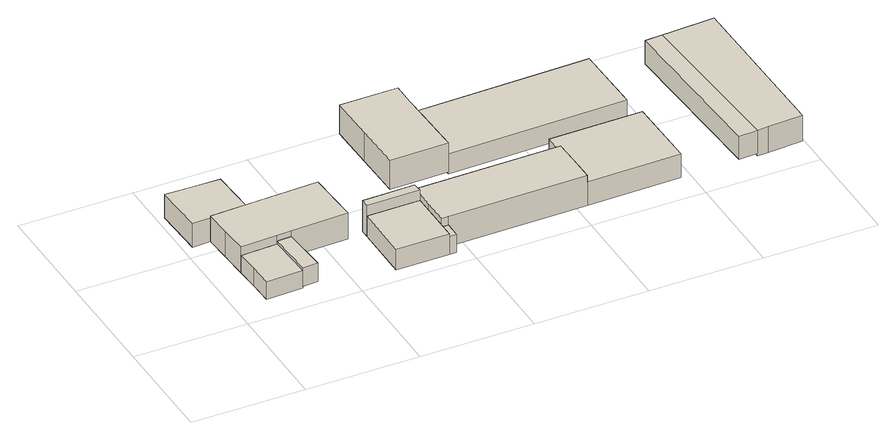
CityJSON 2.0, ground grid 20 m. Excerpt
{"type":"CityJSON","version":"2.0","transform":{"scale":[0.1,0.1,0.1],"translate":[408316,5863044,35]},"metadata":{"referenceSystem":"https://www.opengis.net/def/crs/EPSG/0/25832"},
"CityObjects":{
"building1":{"type":"Building","attributes":{"Gemeindeschluessel":"03454033","BezugspunktDach":"4000","AbsoluteHoehe":"37.105","MittlereTraufHoehe":"40.605","Firsthoehe":"40.605","function":"51009_1610","measuredHeight":3.5},"address":[{"country":"Germany","locality":"Lorup"}],"geometry":[{"type":"MultiSurface","lod":"1","boundaries":[[[0,1,2,3]],[[4,5,6,7]],[[4,7,3,2]],[[5,4,2,1]],[[6,5,1,0]],[[7,6,0,3]]]}]},
"building2":{"type":"Building","attributes":{"Gemeindeschluessel":"03454033","AbsoluteHoehe":"36.806","MittlereTraufHoehe":"40.608","Firsthoehe":"43.072","function":"31001_1000","roofType":"5000","measuredHeight":6.27},"address":[{"country":"Germany","locality":"Lorup","thoroughfareNumber":"11","thoroughfareName":"Am Walde"}],"children":["building2-1","building2-2"],"geometry":[{"type":"MultiSurface","lod":"1","boundaries":[[[8,9,10,11,12,13,14,15]],[[16,17,18,19,20,21,22,23]],[[16,23,15,14]],[[13,24,25,14]],[[18,17,13,12]],[[19,18,12,11]],[[10,26,27,28,11]],[[21,20,10,9]],[[22,21,9,8]],[[23,22,8,15]],[[24,17,16,25]],[[26,20,29,27]],[[27,29,19,28]]]}]},
"building2-1":{"type":"BuildingPart","attributes":{"AbsoluteHoehe":"36.806","MittlereTraufHoehe":"39.182","Firsthoehe":"41.656","roofType":"5000","measuredHeight":4.85},"parents":["building2"],"geometry":[{"type":"MultiSurface","lod":"1","boundaries":[[[25,24,30,31,32]],[[33,34,17,16,35]],[[33,35,32,31]],[[34,33,31,30]],[[17,34,30,24]],[[35,16,25,32]],[[16,17,24,25]]]}]},
"building2-2":{"type":"BuildingPart","attributes":{"AbsoluteHoehe":"36.806","MittlereTraufHoehe":"40.96","Firsthoehe":"43.175","roofType":"3100","measuredHeight":6.37},"parents":["building2"],"geometry":[{"type":"MultiSurface","lod":"1","boundaries":[[[28,27,26,36,37,38,39]],[[40,41,42,20,29,19,43]],[[40,43,39,38]],[[41,40,38,37]],[[42,41,37,36]],[[20,42,36,26]],[[43,19,28,39]],[[27,29,20,26]],[[19,29,27,28]]]}]},
"building3":{"type":"Building","attributes":{"Gemeindeschluessel":"03454033","AbsoluteHoehe":"36.472","MittlereTraufHoehe":"40.405","Firsthoehe":"40.405","function":"31001_2000","roofType":"1000","measuredHeight":3.93},"address":[{"country":"Germany","locality":"Lorup"}],"children":["building3-1"],"geometry":[{"type":"MultiSurface","lod":"1","boundaries":[[[44,45,46,47]],[[48,49,50,51]],[[46,52,53,54,51,47]],[[49,48,46,45]],[[50,49,45,44]],[[51,50,44,47]],[[52,48,54,53]]]}]},
"building3-1":{"type":"BuildingPart","attributes":{"BezugspunktDach":"4000","AbsoluteHoehe":"36.472","MittlereTraufHoehe":"39.972","Firsthoehe":"39.972","measuredHeight":3.5},"parents":["building3"],"geometry":[{"type":"MultiSurface","lod":"1","boundaries":[[[52,55,56,53]],[[57,58,48,54]],[[57,54,53,56]],[[58,57,56,55]],[[48,58,55,52]],[[53,54,48,52]]]}]},
"building4":{"type":"Building","attributes":{"Gemeindeschluessel":"03454033","AbsoluteHoehe":"36.459","MittlereTraufHoehe":"42.331","Firsthoehe":"43.051","function":"51009_1610","roofType":"2100","measuredHeight":6.59},"address":[{"country":"Germany","locality":"Lorup"}],"geometry":[{"type":"MultiSurface","lod":"1","boundaries":[[[59,60,61,62]],[[51,50,63,64]],[[51,64,62,61]],[[50,51,61,60]],[[63,50,60,59]],[[64,63,59,62]]]}]},
"building5":{"type":"Building","attributes":{"Gemeindeschluessel":"03454033","AbsoluteHoehe":"36.013","MittlereTraufHoehe":"41.014","Firsthoehe":"43.086","function":"31001_2000","roofType":"3100","measuredHeight":7.07},"address":[{"country":"Germany","locality":"Lorup"}],"geometry":[{"type":"MultiSurface","lod":"1","boundaries":[[[65,66,67,68,69,70,71]],[[72,73,74,75,76,77,78]],[[72,78,71,70]],[[73,72,70,69]],[[74,73,69,68]],[[75,74,68,67]],[[76,75,67,66]],[[77,76,66,65]],[[78,77,65,71]]]}]},
"building6":{"type":"Building","attributes":{"Gemeindeschluessel":"03454033","AbsoluteHoehe":"35.911","MittlereTraufHoehe":"40.76","Firsthoehe":"43.616","function":"31001_2000","roofType":"3100","measuredHeight":7.71},"address":[{"country":"Germany","locality":"Lorup"}],"children":["building6-1"],"geometry":[{"type":"MultiSurface","lod":"1","boundaries":[[[79,80,81,82,83,84,85,86]],[[87,88,89,90,91,92,93,94]],[[87,94,86,85]],[[88,87,85,84]],[[89,88,84,83]],[[90,89,83,82]],[[81,95,96,97,82]],[[80,98,95,81]],[[93,92,80,79]],[[94,93,79,86]],[[96,99,90,97]],[[95,91,99,96]],[[92,91,95,98]]]}]},
"building6-1":{"type":"BuildingPart","attributes":{"AbsoluteHoehe":"35.911","MittlereTraufHoehe":"40.202","Firsthoehe":"41.148","roofType":"3100","measuredHeight":5.24},"parents":["building6"],"geometry":[{"type":"MultiSurface","lod":"1","boundaries":[[[98,100,101,102,103,97,96]],[[90,104,105,106,107,92,99]],[[104,90,97,103]],[[105,104,103,102]],[[106,105,102,101]],[[107,106,101,100]],[[92,107,100,98]],[[90,99,96,97]],[[96,99,91,95]],[[95,91,92,98]]]}]},
"building7":{"type":"Building","attributes":{"Gemeindeschluessel":"03454033","AbsoluteHoehe":"35.649","MittlereTraufHoehe":"38.441","Firsthoehe":"40.268","function":"31001_2000","roofType":"3100","measuredHeight":4.62},"address":[{"country":"Germany","locality":"Lorup"}],"geometry":[{"type":"MultiSurface","lod":"1","boundaries":[[[108,109,110,111]],[[112,113,114,115]],[[112,115,111,110]],[[113,112,110,109]],[[114,113,109,108]],[[115,114,108,111]]]}]},
"building8":{"type":"Building","attributes":{"Gemeindeschluessel":"03454033","AbsoluteHoehe":"35.567","MittlereTraufHoehe":"40.043","Firsthoehe":"40.043","function":"51009_1610","roofType":"1000","measuredHeight":4.48},"address":[{"country":"Germany","locality":"Lorup"}],"geometry":[{"type":"MultiSurface","lod":"1","boundaries":[[[116,117,118,119]],[[120,121,122,123]],[[120,123,119,118]],[[121,120,118,117]],[[122,121,117,116]],[[123,122,116,119]]]}]},
"building9":{"type":"Building","attributes":{"Gemeindeschluessel":"03454033","AbsoluteHoehe":"35.112","MittlereTraufHoehe":"40.043","Firsthoehe":"40.043","function":"31001_2000","roofType":"1000","measuredHeight":4.93},"address":[{"country":"Germany","locality":"Lorup"}],"geometry":[{"type":"MultiSurface","lod":"1","boundaries":[[[119,118,124,125,126,127]],[[128,129,130,131,132,133]],[[128,133,127,126]],[[129,128,126,125]],[[130,129,125,124]],[[131,130,124,118]],[[132,131,118,119]],[[133,132,119,127]]]}]}
},
"vertices":[
[110,28,56],[137,29,56],[132,112,56],[107,111,56],[132,112,21],[137,29,21],[110,28,21],[107,111,21],
[233,116,67],[229,213,67],[103,208,67],[38,205,67],[40,157,67],[42,108,67],[107,111,67],[132,112,67],[107,111,18],[42,108,18],[40,157,18],[38,205,18],[103,208,18],[229,213,18],[233,116,18],[132,112,18],[42,108,51],[107,111,51],[103,208,63],[55,206,63],[38,205,63],[55,206,18],
[44,67,51],[45,25,51],[110,28,51],[45,25,18],[44,67,18],[110,28,18],
[99,293,63],[51,294,63],[3,295,63],[6,204,63],[3,295,18],[51,294,18],[99,293,18],[6,204,18],
[264,112,54],[264,10,54],[357,10,54],[357,113,54],[357,10,15],[264,10,15],[264,112,15],[357,113,15],[357,10,50],[357,38,50],[357,38,15],
[369,10,50],[369,38,50],[369,38,15],[369,10,15],
[264,127,74],[264,112,74],[357,113,74],[356,129,74],[264,127,15],[356,129,15],
[460,219,65],[458,304,65],[457,346,65],[457,389,65],[355,388,65],[356,303,65],[357,217,65],[356,303,10],[355,388,10],[457,389,10],[457,346,10],[458,304,10],[460,219,10],[357,217,10],
[369,38,66],[613,41,66],[613,87,66],[612,132,66],[356,129,66],[357,113,66],[357,83,66],[357,38,66],[357,83,9],[357,113,9],[356,129,9],[612,132,9],[613,87,9],[613,41,9],[369,38,9],[357,38,9],[613,87,54],[612,106,54],[612,132,54],[613,41,54],[612,106,9],
[778,44,54],[777,109,54],[776,174,54],[612,172,54],[612,172,9],[776,174,9],[777,109,9],[778,44,9],
[773,353,44],[457,346,44],[460,219,44],[775,226,44],[460,219,6],[457,346,6],[773,353,6],[775,226,6],
[869,350,50],[883,51,50],[916,53,50],[900,352,50],[916,53,6],[883,51,6],[869,350,6],[900,352,6],
[936,54,50],[997,58,50],[993,357,50],[919,353,50],[993,357,1],[997,58,1],[936,54,1],[916,53,1],[900,352,1],[919,353,1]
]}
